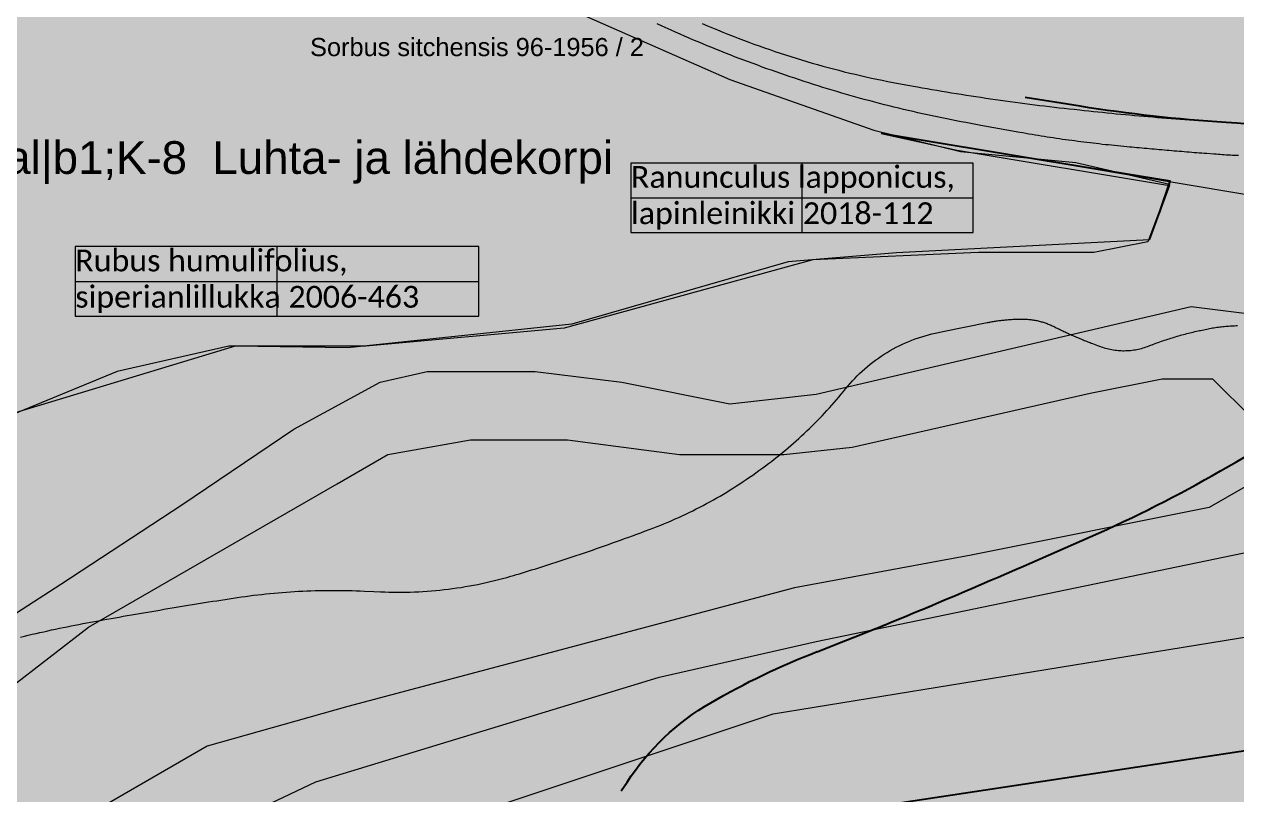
# Model space of a CAD drawing. Header units: metres. Extents: x 68582 to 69192, y 19191 to 19633.
# Drawn here: x 68734.22 to 68767.87, y 19418.65 to 19440.04 of the extents above; entities that cross this region are included whole.
import ezdxf

# ---------------------------------------------------------------- set-up
doc = ezdxf.new("R2010")
doc.units = ezdxf.units.M
doc.layers.get('0').update_dxf_attribs({"lineweight": 15})
doc.layers.add('hankintanumerot', color=7, linetype='Continuous', lineweight=5)
doc.layers.add('None', color=7, linetype='Continuous', lineweight=5)
doc.styles.add('Arial', font='arial.ttf')
doc.styles.add('Calibri', font='calibri.ttf')

msp = doc.modelspace()

# ---------------------------------------------------------------- hatches: boundary and pattern name
at = {"true_color": 0xd1f0d1, "transparency": 33554687}
msp.add_hatch(color=254, dxfattribs=at).paths.add_polyline_path([(68588.122, 19191.443), (69192.296, 19191.443), (69192.296, 19628.232), (68588.122, 19628.232)], flags=0)
at = {"layer": 'None', "linetype": 'Continuous', "lineweight": 0, "true_color": 0xffffff, "transparency": 33554687}
msp.add_hatch(color=7, dxfattribs=at).paths.add_polyline_path([(68789.526, 19482.373), (68800, 19474.558), (68809.117, 19466.341), (68813.999, 19462.626), (68816.45, 19460.78), (68816.823, 19456.551), (68799.789, 19456.45), (68789.168, 19452.859), (68780.593, 19447.91), (68776.802, 19437.67), (68774.81, 19437.85), (68761.219, 19439.284), (68753.886, 19441.23), (68746.291, 19445.06), (68740.119, 19450.495), (68736.3, 19457.818), (68734.463, 19466.517), (68736.42, 19466.93), (68738.2, 19458.5), (68741.72, 19451.75), (68747.42, 19446.73), (68754.6, 19443.11), (68761.57, 19441.26), (68775.21, 19440), (68779, 19449.3), (68788.34, 19454.69), (68799.4, 19458.43), (68813.565, 19458.937), (68812.4, 19461.33), (68807.84, 19464.8), (68798.73, 19473.01), (68788.33, 19480.77)], flags=0)
at = {"layer": 'None', "linetype": 'Continuous', "lineweight": 0, "true_color": 0xa6caf0, "transparency": 33554687}
for points in [[(68704.58, 19395.3), (68703.2, 19396.8), (68701.5, 19397.3), (68700.2, 19398.7), (68699.7, 19405.6), (68698.9, 19407.6), (68693.3, 19412.4), (68689.1, 19416), (68686.9, 19418.6), (68683.5, 19426), (68681.1, 19433.2), (68680.3, 19438.7), (68680.7, 19442.7), (68681.6, 19447.5), (68685, 19454.9), (68686.8, 19457.6), (68688.5, 19459.6), (68691.2, 19462), (68694, 19463.9), (68698.1, 19466.5), (68700.6, 19467.9), (68703.8, 19468.8), (68707.4, 19469.2), (68712.5, 19468.9), (68722.6, 19467.8), (68725.6, 19467), (68728.4, 19465.5), (68730.9, 19463.3), (68732.6, 19459.8), (68734.2, 19455.2), (68736.5, 19451.4), (68739.7, 19447), (68743.2, 19443.5), (68744.5, 19442.6), (68753.8, 19438.5), (68757.8, 19437.1), (68760.2, 19436.5), (68763.4, 19436.2), (68766, 19435.6), (68765.4, 19434), (68763.9, 19433.7), (68760.7, 19433.7), (68756.1, 19433.5), (68749.2, 19431.6), (68743.7, 19431.1), (68739.9, 19431.1), (68736.8, 19430.4), (68731.2, 19428.1), (68728.2, 19426.1), (68725.4, 19423.8), (68721.33, 19418.5), (68715.9, 19412.5), (68714.3, 19409.6), (68713.2, 19404.8), (68711.8, 19401.6), (68711.2, 19399.4), (68711.2, 19397.44)], [(68765.725, 19434.805), (68766.019, 19435.677), (68762.616, 19436.238), (68758, 19437), (68755.43, 19435.422), (68752.42, 19435.172), (68746.42, 19433.442), (68740.2, 19432.792), (68737.07, 19432.832), (68731.06, 19431.012), (68725.32, 19427.982), (68720.56, 19423.202), (68714.7, 19416.292), (68712.76, 19414.002), (68711.25, 19411.382), (68709, 19400), (68711, 19391.944), (68711.787, 19391.727), (68714.037, 19391.977), (68716.007, 19390.577), (68717.467, 19385.657), (68720.467, 19380.287), (68723.057, 19377.887), (68733.206, 19369.586), (68736.687, 19366.106), (68739.4, 19357.17), (68742.02, 19357.17), (68742.05, 19360), (68741.26, 19364.6), (68739, 19368.42), (68734.297, 19372.9), (68726, 19379.638), (68722.78, 19382.6), (68719.77, 19387.988), (68718.32, 19392.89), (68716.35, 19394.29), (68714.1, 19394.04), (68712.58, 19394.46), (68711.544, 19395.591), (68710.996, 19397.52), (68711.93, 19401.84), (68713.81, 19407.05), (68714.25, 19409.65), (68715.76, 19412.27), (68723.56, 19421.47), (68727.7, 19425.627), (68734.06, 19429.28), (68740.07, 19431.1), (68743.583, 19431.1), (68748.9, 19431.656), (68755.7, 19433.429), (68765.45, 19434.05)]]:
    msp.add_hatch(color=151, dxfattribs=at).paths.add_polyline_path(points, flags=0)
at = {"layer": 'None', "linetype": 'Continuous', "lineweight": 0, "true_color": 0xffffff, "transparency": 33554687}
h = msp.add_hatch(color=7, dxfattribs=at)
h.paths.add_polyline_path([(68799.84, 19386.02), (68789.95, 19386.9), (68781.97, 19386.61), (68773.27, 19384.56), (68766.62, 19381.94), (68748.84, 19370.6), (68746.75, 19366.63), (68746.49, 19363.19), (68746.68, 19359.75), (68746.03, 19354.21), (68745.717, 19353), (68743.653, 19353), (68744.06, 19354.58), (68744.68, 19359.8), (68744.41, 19364.47), (68740.99, 19370.95), (68732.83, 19377.49), (68729.15, 19380.5), (68725.54, 19384.08), (68723.21, 19387.28), (68721.23, 19392.29), (68719.51, 19395.27), (68718.26, 19396.33), (68715.99, 19397.05), (68713.09, 19396.09), (68709.999, 19395.093), (68706, 19393.939), (68706, 19396.061), (68709, 19396.875), (68712.39, 19397.97), (68715.98, 19399.15), (68723.43, 19403.64), (68726.42, 19405.66), (68738.87, 19414.06), (68755.26, 19419.94), (68769.04, 19422.04), (68772.54, 19421.8), (68773.32, 19423.3), (68774.64, 19437.94), (68769.945, 19438.437), (68769.945, 19440.561), (68775.04, 19440.09), (68776.38, 19443.85), (68778.83, 19449.39), (68788.17, 19454.78), (68799.23, 19458.52), (68810.37, 19459.06), (68812.62, 19459.06), (68813.19, 19459.39), (68812.88, 19460.43), (68812.23, 19461.42), (68807.67, 19464.89), (68804.352, 19467.88), (68807.345, 19467.88), (68809.01, 19466.38), (68816.28, 19460.87), (68820.74, 19459.23), (68822.38, 19459.08), (68863.02, 19459.98), (68877.74, 19459.98), (68881.35, 19460.13), (68882.82, 19460.98), (68884.56, 19462.92), (68885.32, 19464.46), (68885.28, 19464.62), (68886.523, 19467.88), (68889.195, 19467.88), (68887.91, 19464.51), (68888.83, 19461.29), (68890.11, 19460.02), (68896, 19455.662), (68896, 19452.573), (68892.13, 19455.44), (68890.38, 19456.4), (68887.85, 19457.18), (68885.39, 19456.76), (68884.03, 19455.4), (68883.66, 19454.19), (68883.71, 19454.1), (68883.28, 19452.99), (68872.46, 19424.51), (68870.39, 19417.14), (68870.324, 19417.017), (68870.474, 19416.931), (68870.06, 19412.46), (68871.13, 19408.51), (68871.83, 19407.09), (68880.85, 19393.85), (68887.33, 19386.26), (68890.4, 19384.17), (68890.2, 19381.49), (68887.83, 19380.47), (68887.07, 19378.35), (68887.07, 19375.09), (68884.83, 19375.09), (68884.73, 19379.14), (68883.91, 19380.24), (68883.22, 19380.45), (68882.08, 19380.41), (68868.03, 19375.262), (68852.77, 19371.1), (68844.22, 19369.71), (68840.87, 19369.2), (68839.58, 19368.49), (68839.45, 19367.4), (68836.83, 19365.887), (68835.04, 19368.32), (68829.92, 19372.32), (68819.958, 19378.79), (68812.33, 19382.242), (68806.83, 19384.09)], flags=0)
h.paths.add_polyline_path([(68775.85, 19423.46), (68776.37, 19421.28), (68790.55, 19418.32), (68795.86, 19416.83), (68807.28, 19413.96), (68831.23, 19411.69), (68853.45, 19410.37), (68856.89, 19410.37), (68860.28, 19410.76), (68863.66, 19412.78), (68866.24, 19416.21), (68870.38, 19426.08), (68880.96, 19453.92), (68879.25, 19457.05), (68877.45, 19457.48), (68863.03, 19457.48), (68821.63, 19456.56), (68810.43, 19456.56), (68799.7, 19456.04), (68789.2, 19452.49), (68780.77, 19447.62), (68777.69, 19440.94)], flags=0)
h.paths.add_polyline_path([(68870.05, 19404.5), (68868.305, 19405.629), (68865.01, 19407.11), (68858.23, 19407.87), (68853.41, 19407.87), (68831.02, 19409.2), (68806.85, 19411.49), (68795.21, 19414.42), (68789.97, 19415.89), (68774.31, 19419.16), (68769.945, 19419.863), (68769.03, 19420.01), (68755.76, 19418), (68739.78, 19412.27), (68727.67, 19404.09), (68724.16, 19400.73), (68722.5, 19396.61), (68723.23, 19392.69), (68724.97, 19388.26), (68727.16, 19385.29), (68730.49, 19381.99), (68734.25, 19378.92), (68741.76, 19372.9), (68745.33, 19372.02), (68747.84, 19372.34), (68765.71, 19383.73), (68772.69, 19386.48), (68781.68, 19388.6), (68790.1, 19389.11), (68799.84, 19388.21), (68805.18, 19386.88), (68812.83, 19384.23), (68820.66, 19380.72), (68826.29, 19377.07), (68835.18, 19371.98), (68842.61, 19371.51), (68849.74, 19372.37), (68867.92, 19377.04), (68876.83, 19380.304), (68882.08, 19382.65), (68882.98, 19385.18), (68882.4, 19387.3), (68875.5, 19397.08)], flags=0)

# ---------------------------------------------------------------- linework, layer by layer
at = {"layer": 'None', "color": 23, "linetype": 'Continuous', "lineweight": 25, "true_color": 0xc4864c, "transparency": 33554687}
for p, q in [((68763.526, 19437.759), (68762, 19438)), ((68767.869, 19437.291), (68767.575, 19437.31)), ((68767.42, 19427.639), (68767.866, 19427.894)), ((68759.738, 19424.049), (68760.084, 19424.196)), ((68756.221, 19422.623), (68756.38, 19422.685)), ((68750.79, 19418.76), (68750.951, 19419.006))]:
    msp.add_line(p, q, dxfattribs=at)
at = {"layer": 'None', "color": 31, "linetype": 'Continuous', "true_color": 0xffcc99, "transparency": 33554687}
for p, q in [((68760.55, 19436.184), (68751.058, 19436.184)), ((68751.058, 19436.184), (68751.058, 19434.254)), ((68760.55, 19436.184), (68751.058, 19436.184)), ((68751.058, 19436.184), (68751.058, 19434.254)), ((68755.804, 19434.254), (68755.804, 19436.184)), ((68755.804, 19434.254), (68755.804, 19436.184)), ((68760.55, 19434.254), (68760.55, 19436.184)), ((68760.55, 19434.254), (68760.55, 19436.184)), ((68751.058, 19435.219), (68760.55, 19435.219)), ((68751.058, 19435.219), (68760.55, 19435.219)), ((68751.058, 19434.254), (68760.55, 19434.254)), ((68751.058, 19434.254), (68760.55, 19434.254)), ((68746.836, 19433.865), (68735.635, 19433.865)), ((68735.635, 19433.865), (68735.635, 19431.935)), ((68746.836, 19433.865), (68735.635, 19433.865)), ((68735.635, 19433.865), (68735.635, 19431.935)), ((68741.235, 19431.935), (68741.235, 19433.865)), ((68741.235, 19431.935), (68741.235, 19433.865)), ((68746.836, 19431.935), (68746.836, 19433.865)), ((68746.836, 19431.935), (68746.836, 19433.865)), ((68735.635, 19432.9), (68746.836, 19432.9)), ((68735.635, 19432.9), (68746.836, 19432.9)), ((68735.635, 19431.935), (68746.836, 19431.935)), ((68735.635, 19431.935), (68746.836, 19431.935))]:
    msp.add_line(p, q, dxfattribs=at)
at = {"layer": 'None', "color": 7, "linetype": 'Continuous', "lineweight": 5, "transparency": 33554687}
for points in [[(68744.5, 19442.6), (68753.8, 19438.5), (68757.8, 19437.1), (68760.2, 19436.5), (68763.4, 19436.2), (68766, 19435.6), (68765.4, 19434), (68763.9, 19433.7), (68760.7, 19433.7), (68756.1, 19433.5), (68749.2, 19431.6), (68743.7, 19431.1), (68739.9, 19431.1), (68736.8, 19430.4), (68731.2, 19428.1), (68728.2, 19426.1), (68725.4, 19423.8), (68721.33, 19418.5), (68715.9, 19412.5)], [(68767.922, 19436.39), (68767.865, 19436.392), (68767.808, 19436.395), (68767.751, 19436.398), (68767.693, 19436.401), (68767.636, 19436.404), (68767.579, 19436.407), (68767.522, 19436.41), (68767.465, 19436.414), (68767.408, 19436.418), (68767.351, 19436.421), (68767.294, 19436.426), (68767.237, 19436.43), (68767.04, 19436.445), (68766.968, 19436.45), (68766.899, 19436.456), (68766.829, 19436.461), (68766.76, 19436.467), (68766.69, 19436.472), (68766.621, 19436.478), (68766.551, 19436.483), (68766.482, 19436.489), (68766.412, 19436.495), (68766.343, 19436.5), (68766.275, 19436.506), (68766.206, 19436.512), (68766.136, 19436.517), (68766.067, 19436.523), (68765.998, 19436.529), (68765.928, 19436.535), (68765.859, 19436.541), (68765.789, 19436.547), (68765.72, 19436.553), (68765.65, 19436.559), (68765.581, 19436.566), (68765.512, 19436.572), (68765.442, 19436.578), (68765.373, 19436.584), (68765.303, 19436.59), (68765.234, 19436.597), (68765.165, 19436.603), (68765.097, 19436.609), (68765.028, 19436.616), (68764.958, 19436.622), (68764.889, 19436.629), (68764.822, 19436.635), (68764.565, 19436.66), (68764.479, 19436.668), (68764.394, 19436.677), (68764.309, 19436.685), (68764.223, 19436.694), (68764.138, 19436.703), (68764.053, 19436.713), (68763.968, 19436.722), (68763.883, 19436.732), (68763.798, 19436.742), (68763.713, 19436.752), (68763.628, 19436.763), (68763.543, 19436.774), (68763.458, 19436.784), (68763.373, 19436.796), (68763.288, 19436.807), (68763.203, 19436.819), (68763.118, 19436.83), (68763.033, 19436.842), (68762.949, 19436.855), (68762.864, 19436.867), (68762.779, 19436.88), (68762.695, 19436.893), (68762.61, 19436.906), (68762.525, 19436.919), (68762.441, 19436.933), (68762.356, 19436.947), (68762.272, 19436.961), (68762.187, 19436.975), (68762.103, 19436.99), (68762.019, 19437.004), (68761.934, 19437.019), (68761.851, 19437.034), (68760.77, 19437.23), (68760.491, 19437.281), (68760.355, 19437.305), (68760.221, 19437.33), (68760.087, 19437.356), (68759.954, 19437.382), (68759.82, 19437.409), (68759.686, 19437.436), (68759.552, 19437.464), (68759.419, 19437.492), (68759.286, 19437.521), (68759.152, 19437.55), (68759.019, 19437.58), (68758.886, 19437.61), (68758.753, 19437.641), (68758.62, 19437.672), (68758.488, 19437.704), (68758.355, 19437.737), (68758.223, 19437.769), (68758.091, 19437.803), (68757.958, 19437.837), (68757.826, 19437.871), (68757.695, 19437.906), (68757.563, 19437.942), (68757.431, 19437.978), (68757.3, 19438.014), (68757.169, 19438.051), (68757.037, 19438.089), (68756.906, 19438.127), (68756.775, 19438.166), (68756.644, 19438.205), (68756.514, 19438.244), (68756.384, 19438.285), (68756.255, 19438.325), (68756.123, 19438.366), (68755.993, 19438.408), (68755.863, 19438.45), (68755.734, 19438.493), (68755.604, 19438.536), (68755.475, 19438.579), (68755.345, 19438.623), (68755.217, 19438.667), (68755.088, 19438.712), (68754.959, 19438.757), (68754.83, 19438.803), (68754.702, 19438.849), (68754.574, 19438.896), (68754.446, 19438.943), (68754.318, 19438.991), (68754.19, 19439.039), (68754.063, 19439.087), (68753.935, 19439.136), (68753.808, 19439.186), (68753.681, 19439.236), (68753.554, 19439.286), (68753.427, 19439.337), (68753.301, 19439.388), (68753.174, 19439.44), (68753.049, 19439.492), (68752.923, 19439.545), (68752.797, 19439.598), (68752.671, 19439.651), (68752.546, 19439.705), (68752.421, 19439.76), (68752.296, 19439.815), (68752.174, 19439.869), (68751.925, 19439.98), (68751.78, 19440.044)], [(68753.034, 19440.055), (68753.177, 19439.996), (68753.32, 19439.936), (68753.463, 19439.878), (68753.606, 19439.82), (68753.749, 19439.762), (68753.895, 19439.705), (68754.037, 19439.649), (68754.182, 19439.594), (68754.326, 19439.54), (68754.471, 19439.487), (68754.616, 19439.434), (68754.761, 19439.383), (68754.907, 19439.332), (68755.053, 19439.283), (68755.199, 19439.234), (68755.346, 19439.186), (68755.493, 19439.139), (68755.64, 19439.093), (68755.788, 19439.048), (68755.936, 19439.003), (68756.084, 19438.96), (68756.232, 19438.918), (68756.381, 19438.876), (68756.53, 19438.835), (68756.679, 19438.796), (68756.828, 19438.757), (68756.978, 19438.719), (68757.127, 19438.682), (68757.277, 19438.646), (68757.428, 19438.611), (68757.578, 19438.577), (68757.729, 19438.543), (68757.88, 19438.511), (68758.03, 19438.48), (68758.182, 19438.449), (68758.333, 19438.42), (68758.485, 19438.391), (68758.638, 19438.363), (68758.685, 19438.355), (68759.007, 19438.297), (68759.139, 19438.274), (68759.275, 19438.25), (68759.41, 19438.226), (68759.546, 19438.203), (68759.681, 19438.18), (68759.817, 19438.158), (68759.953, 19438.135), (68760.088, 19438.113), (68760.224, 19438.092), (68760.359, 19438.07), (68760.495, 19438.049), (68760.63, 19438.028), (68760.767, 19438.008), (68760.902, 19437.988), (68761.038, 19437.968), (68761.174, 19437.948), (68761.31, 19437.929), (68761.446, 19437.91), (68761.582, 19437.891), (68761.718, 19437.873), (68761.854, 19437.855), (68761.99, 19437.837), (68762.127, 19437.819), (68762.262, 19437.802), (68762.399, 19437.785), (68762.535, 19437.768), (68762.672, 19437.752), (68762.809, 19437.736), (68762.945, 19437.72), (68763.082, 19437.705), (68763.218, 19437.69), (68763.355, 19437.675), (68763.513, 19437.658), (68763.637, 19437.645), (68763.765, 19437.631), (68763.892, 19437.618), (68764.019, 19437.605), (68764.144, 19437.592), (68764.271, 19437.579), (68764.399, 19437.567), (68764.526, 19437.554), (68764.652, 19437.542), (68764.779, 19437.53), (68764.906, 19437.519), (68765.033, 19437.507), (68765.16, 19437.495), (68765.286, 19437.484), (68765.413, 19437.473), (68765.541, 19437.462), (68765.668, 19437.451), (68765.794, 19437.441), (68765.921, 19437.43), (68766.049, 19437.42), (68766.176, 19437.41), (68766.302, 19437.4), (68766.429, 19437.39), (68766.557, 19437.38), (68766.684, 19437.371), (68766.81, 19437.362), (68766.938, 19437.353), (68767.065, 19437.344), (68767.192, 19437.335), (68767.32, 19437.327), (68767.446, 19437.318), (68767.575, 19437.31), (68767.869, 19437.291), (68767.978, 19437.284)], [(68734.117, 19423.03), (68734.224, 19423.056), (68734.332, 19423.081), (68734.439, 19423.106), (68734.547, 19423.13), (68734.655, 19423.155), (68734.763, 19423.179), (68734.871, 19423.202), (68734.979, 19423.226), (68735.087, 19423.249), (68735.195, 19423.272), (68735.303, 19423.294), (68735.411, 19423.317), (68735.519, 19423.338), (68735.628, 19423.36), (68735.736, 19423.381), (68735.845, 19423.402), (68735.953, 19423.423), (68736.062, 19423.443), (68736.17, 19423.463), (68736.281, 19423.483), (68736.375, 19423.5), (68736.407, 19423.506), (68736.516, 19423.526), (68736.628, 19423.546), (68736.741, 19423.566), (68736.853, 19423.586), (68736.966, 19423.605), (68737.078, 19423.625), (68737.193, 19423.645), (68737.306, 19423.665), (68737.418, 19423.684), (68737.531, 19423.704), (68737.643, 19423.723), (68737.756, 19423.742), (68737.869, 19423.761), (68737.981, 19423.78), (68738.094, 19423.799), (68738.207, 19423.818), (68738.322, 19423.838), (68738.434, 19423.856), (68738.547, 19423.875), (68738.66, 19423.893), (68738.773, 19423.912), (68738.886, 19423.93), (68738.998, 19423.949), (68739.111, 19423.967), (68739.224, 19423.985), (68739.337, 19424.003), (68739.452, 19424.021), (68739.565, 19424.039), (68739.678, 19424.057), (68739.791, 19424.075), (68739.903, 19424.092), (68740.02, 19424.11), (68740.132, 19424.127), (68740.245, 19424.143), (68740.358, 19424.159), (68740.471, 19424.174), (68740.585, 19424.188), (68740.698, 19424.202), (68740.811, 19424.215), (68740.925, 19424.227), (68741.038, 19424.238), (68741.152, 19424.249), (68741.266, 19424.259), (68741.379, 19424.269), (68741.493, 19424.277), (68741.607, 19424.285), (68741.721, 19424.292), (68741.835, 19424.299), (68741.949, 19424.305), (68742.063, 19424.31), (68742.177, 19424.314), (68742.291, 19424.318), (68742.405, 19424.321), (68742.519, 19424.323), (68742.633, 19424.325), (68742.747, 19424.326), (68742.861, 19424.326), (68742.975, 19424.325), (68743.089, 19424.324), (68743.204, 19424.322), (68743.318, 19424.319), (68743.432, 19424.316), (68743.546, 19424.312), (68743.66, 19424.307), (68743.92, 19424.295), (68744.106, 19424.286), (68744.224, 19424.282), (68744.341, 19424.278), (68744.459, 19424.276), (68744.578, 19424.275), (68744.695, 19424.275), (68744.814, 19424.277), (68744.932, 19424.279), (68745.049, 19424.283), (68745.167, 19424.289), (68745.285, 19424.295), (68745.403, 19424.303), (68745.521, 19424.312), (68745.638, 19424.322), (68745.756, 19424.334), (68745.873, 19424.346), (68745.99, 19424.36), (68746.107, 19424.375), (68746.224, 19424.392), (68746.341, 19424.409), (68746.457, 19424.428), (68746.574, 19424.448), (68746.69, 19424.47), (68746.805, 19424.492), (68746.921, 19424.516), (68747.036, 19424.541), (68747.151, 19424.567), (68747.266, 19424.595), (68747.381, 19424.623), (68747.495, 19424.653), (68747.609, 19424.684), (68747.722, 19424.717), (68747.835, 19424.75), (68747.845, 19424.753), (68747.961, 19424.788), (68748.074, 19424.822), (68748.188, 19424.857), (68748.3, 19424.892), (68748.414, 19424.927), (68748.527, 19424.963), (68748.639, 19424.998), (68748.752, 19425.034), (68748.865, 19425.07), (68748.978, 19425.107), (68749.09, 19425.143), (68749.203, 19425.18), (68749.316, 19425.217), (68749.428, 19425.255), (68749.54, 19425.292), (68749.653, 19425.33), (68749.765, 19425.368), (68749.877, 19425.406), (68749.989, 19425.445), (68750.101, 19425.483), (68750.213, 19425.522), (68750.325, 19425.561), (68750.436, 19425.601), (68750.548, 19425.64), (68750.66, 19425.68), (68750.77, 19425.72), (68750.882, 19425.761), (68750.994, 19425.801), (68751.104, 19425.842), (68751.216, 19425.883), (68751.327, 19425.924), (68751.435, 19425.965), (68751.588, 19426.022), (68751.689, 19426.061), (68751.789, 19426.1), (68751.889, 19426.139), (68751.989, 19426.18), (68752.088, 19426.222), (68752.187, 19426.264), (68752.286, 19426.307), (68752.384, 19426.351), (68752.482, 19426.396), (68752.579, 19426.442), (68752.676, 19426.489), (68752.773, 19426.536), (68752.869, 19426.584), (68752.965, 19426.633), (68753.06, 19426.683), (68753.155, 19426.734), (68753.25, 19426.785), (68753.344, 19426.837), (68753.437, 19426.891), (68753.53, 19426.944), (68753.623, 19426.999), (68753.715, 19427.054), (68753.807, 19427.111), (68753.899, 19427.167), (68753.989, 19427.225), (68754.08, 19427.284), (68754.17, 19427.343), (68754.259, 19427.403), (68754.348, 19427.464), (68754.436, 19427.525), (68754.524, 19427.588), (68754.61, 19427.65), (68754.714, 19427.725), (68754.795, 19427.785), (68754.875, 19427.845), (68754.954, 19427.905), (68755.033, 19427.966), (68755.111, 19428.028), (68755.189, 19428.09), (68755.266, 19428.153), (68755.343, 19428.217), (68755.419, 19428.281), (68755.495, 19428.346), (68755.57, 19428.411), (68755.645, 19428.477), (68755.719, 19428.544), (68755.793, 19428.611), (68755.866, 19428.679), (68755.938, 19428.748), (68756.01, 19428.817), (68756.081, 19428.886), (68756.152, 19428.957), (68756.222, 19429.027), (68756.291, 19429.099), (68756.36, 19429.171), (68756.429, 19429.244), (68756.496, 19429.317), (68756.564, 19429.39), (68756.63, 19429.465), (68756.696, 19429.539), (68756.761, 19429.615), (68756.826, 19429.691), (68756.89, 19429.767), (68756.953, 19429.844), (68757.015, 19429.92), (68757.076, 19429.994), (68757.138, 19430.067), (68757.203, 19430.138), (68757.268, 19430.208), (68757.336, 19430.277), (68757.404, 19430.344), (68757.475, 19430.41), (68757.546, 19430.474), (68757.619, 19430.537), (68757.694, 19430.598), (68757.769, 19430.657), (68757.846, 19430.715), (68757.924, 19430.771), (68758.004, 19430.825), (68758.084, 19430.878), (68758.166, 19430.929), (68758.249, 19430.978), (68758.332, 19431.025), (68758.417, 19431.071), (68758.503, 19431.114), (68758.59, 19431.156), (68758.677, 19431.196), (68758.766, 19431.233), (68758.855, 19431.269), (68758.945, 19431.303), (68759.036, 19431.335), (68759.127, 19431.365), (68759.219, 19431.393), (68759.312, 19431.419), (68759.405, 19431.443), (68759.498, 19431.465), (68759.593, 19431.485), (68759.715, 19431.51), (68760.939, 19431.756), (68760.969, 19431.761), (68760.998, 19431.767), (68761.027, 19431.772), (68761.057, 19431.778), (68761.086, 19431.783), (68761.116, 19431.788), (68761.145, 19431.792), (68761.175, 19431.797), (68761.204, 19431.801), (68761.234, 19431.806), (68761.264, 19431.81), (68761.293, 19431.814), (68761.323, 19431.817), (68761.353, 19431.821), (68761.382, 19431.824), (68761.412, 19431.828), (68761.442, 19431.831), (68761.472, 19431.833), (68761.502, 19431.836), (68761.531, 19431.839), (68761.561, 19431.841), (68761.591, 19431.843), (68761.621, 19431.845), (68761.651, 19431.847), (68761.681, 19431.848), (68761.711, 19431.85), (68761.74, 19431.851), (68761.77, 19431.852), (68761.8, 19431.853), (68761.83, 19431.854), (68761.86, 19431.855), (68761.89, 19431.855), (68761.919, 19431.855), (68761.949, 19431.855), (68761.978, 19431.854), (68762.008, 19431.853), (68762.037, 19431.851), (68762.066, 19431.849), (68762.096, 19431.846), (68762.125, 19431.843), (68762.154, 19431.84), (68762.184, 19431.836), (68762.213, 19431.832), (68762.242, 19431.827), (68762.271, 19431.822), (68762.3, 19431.817), (68762.329, 19431.811), (68762.357, 19431.804), (68762.386, 19431.797), (68762.414, 19431.79), (68762.443, 19431.782), (68762.471, 19431.774), (68762.499, 19431.766), (68762.527, 19431.757), (68762.555, 19431.748), (68762.583, 19431.738), (68762.611, 19431.728), (68762.638, 19431.717), (68762.666, 19431.706), (68762.693, 19431.695), (68762.72, 19431.683), (68762.746, 19431.671), (68762.773, 19431.658), (68762.799, 19431.645), (68762.86, 19431.615), (68762.89, 19431.6), (68762.921, 19431.585), (68762.951, 19431.57), (68762.982, 19431.555), (68763.013, 19431.54), (68763.044, 19431.525), (68763.075, 19431.51), (68763.106, 19431.496), (68763.137, 19431.481), (68763.168, 19431.467), (68763.199, 19431.453), (68763.23, 19431.439), (68763.261, 19431.424), (68763.292, 19431.411), (68763.324, 19431.397), (68763.355, 19431.383), (68763.386, 19431.369), (68763.418, 19431.356), (68763.449, 19431.342), (68763.481, 19431.329), (68763.512, 19431.315), (68763.544, 19431.302), (68763.575, 19431.289), (68763.607, 19431.276), (68763.639, 19431.263), (68763.67, 19431.251), (68763.702, 19431.238), (68763.734, 19431.225), (68763.766, 19431.213), (68763.798, 19431.201), (68763.83, 19431.188), (68763.862, 19431.176), (68764.05, 19431.105), (68764.061, 19431.101), (68764.103, 19431.086), (68764.144, 19431.071), (68764.186, 19431.058), (68764.228, 19431.046), (68764.271, 19431.035), (68764.313, 19431.025), (68764.356, 19431.015), (68764.4, 19431.007), (68764.443, 19431), (68764.486, 19430.994), (68764.53, 19430.988), (68764.574, 19430.984), (68764.617, 19430.981), (68764.661, 19430.979), (68764.705, 19430.977), (68764.749, 19430.977), (68764.793, 19430.978), (68764.837, 19430.98), (68764.881, 19430.983), (68764.924, 19430.986), (68764.968, 19430.991), (68765.012, 19430.997), (68765.055, 19431.004), (68765.098, 19431.012), (68765.141, 19431.021), (68765.184, 19431.031), (68765.227, 19431.041), (68765.269, 19431.053), (68765.311, 19431.066), (68765.353, 19431.08), (68765.394, 19431.094), (68765.435, 19431.11), (68765.477, 19431.127), (68765.52, 19431.143), (68765.563, 19431.159), (68765.606, 19431.175), (68765.649, 19431.191), (68765.692, 19431.207), (68765.736, 19431.222), (68765.779, 19431.238), (68765.822, 19431.253), (68765.866, 19431.267), (68765.909, 19431.282), (68765.953, 19431.296), (68765.997, 19431.31), (68766.04, 19431.324), (68766.084, 19431.338), (68766.128, 19431.351), (68766.172, 19431.364), (68766.216, 19431.377), (68766.26, 19431.39), (68766.305, 19431.403), (68766.349, 19431.415), (68766.393, 19431.427), (68766.437, 19431.439), (68766.482, 19431.451), (68766.526, 19431.462), (68766.571, 19431.473), (68766.616, 19431.484), (68766.66, 19431.495), (68766.705, 19431.505), (68766.75, 19431.516), (68766.795, 19431.526), (68766.84, 19431.536), (68766.86, 19431.54), (68766.954, 19431.56), (68766.994, 19431.569), (68767.035, 19431.577), (68767.075, 19431.585), (68767.115, 19431.592), (68767.156, 19431.6), (68767.196, 19431.607), (68767.237, 19431.613), (68767.277, 19431.619), (68767.318, 19431.625), (68767.359, 19431.631), (68767.399, 19431.636), (68767.44, 19431.641), (68767.481, 19431.646), (68767.522, 19431.65), (68767.563, 19431.654), (68767.604, 19431.657), (68767.644, 19431.661), (68767.685, 19431.664), (68767.726, 19431.666), (68767.767, 19431.668), (68767.808, 19431.67), (68767.849, 19431.672), (68767.89, 19431.673)], [(68767.968, 19427.953), (68767.866, 19427.894), (68767.57, 19427.725), (68767.42, 19427.639), (68767.312, 19427.577), (68767.202, 19427.514), (68767.092, 19427.452), (68766.981, 19427.39), (68766.87, 19427.329), (68766.759, 19427.268), (68766.648, 19427.207), (68766.537, 19427.147), (68766.425, 19427.087), (68766.313, 19427.028), (68766.202, 19426.969), (68766.089, 19426.91), (68765.977, 19426.851), (68765.864, 19426.793), (68765.752, 19426.735), (68765.639, 19426.678), (68765.525, 19426.621), (68765.412, 19426.564), (68765.299, 19426.508), (68765.185, 19426.452), (68765.072, 19426.397), (68764.957, 19426.342), (68764.843, 19426.287), (68764.729, 19426.232), (68764.614, 19426.178), (68764.499, 19426.125), (68764.385, 19426.071), (68764.27, 19426.019), (68764.154, 19425.966), (68764.039, 19425.914), (68763.923, 19425.862), (68763.805, 19425.81), (68763.707, 19425.764), (68763.591, 19425.712), (68763.474, 19425.661), (68763.358, 19425.61), (68763.242, 19425.559), (68763.126, 19425.508), (68763.009, 19425.457), (68762.893, 19425.406), (68762.777, 19425.355), (68762.66, 19425.304), (68762.544, 19425.253), (68762.427, 19425.202), (68762.311, 19425.152), (68762.195, 19425.101), (68762.078, 19425.05), (68761.962, 19425), (68761.849, 19424.951), (68761.733, 19424.901), (68761.616, 19424.85), (68761.499, 19424.8), (68761.383, 19424.75), (68761.266, 19424.699), (68761.149, 19424.649), (68761.033, 19424.599), (68760.916, 19424.549), (68760.799, 19424.499), (68760.683, 19424.449), (68760.566, 19424.399), (68760.449, 19424.349), (68760.332, 19424.299), (68760.215, 19424.249), (68760.084, 19424.196), (68760.01, 19424.165), (68759.738, 19424.049), (68759.64, 19424.006), (68759.534, 19423.962), (68759.43, 19423.918), (68759.326, 19423.874), (68759.222, 19423.83), (68759.118, 19423.787), (68759.012, 19423.743), (68758.908, 19423.699), (68758.804, 19423.656), (68758.7, 19423.613), (68758.594, 19423.569), (68758.489, 19423.526), (68758.385, 19423.483), (68758.281, 19423.44), (68758.174, 19423.397), (68758.07, 19423.355), (68757.965, 19423.312), (68757.861, 19423.27), (68757.756, 19423.228), (68757.65, 19423.185), (68757.545, 19423.143), (68757.44, 19423.101), (68757.335, 19423.059), (68757.229, 19423.017), (68757.124, 19422.975), (68757.019, 19422.934), (68756.914, 19422.892), (68756.807, 19422.851), (68756.702, 19422.809), (68756.597, 19422.768), (68756.492, 19422.727), (68756.38, 19422.685), (68756.221, 19422.623), (68756.125, 19422.586), (68756.029, 19422.548), (68755.934, 19422.51), (68755.839, 19422.471), (68755.745, 19422.432), (68755.65, 19422.393), (68755.556, 19422.353), (68755.462, 19422.312), (68755.368, 19422.271), (68755.274, 19422.23), (68755.181, 19422.188), (68755.087, 19422.145), (68754.994, 19422.103), (68754.902, 19422.059), (68754.809, 19422.016), (68754.717, 19421.972), (68754.624, 19421.927), (68754.532, 19421.882), (68754.44, 19421.836), (68754.349, 19421.79), (68754.258, 19421.744), (68754.166, 19421.697), (68754.076, 19421.65), (68753.985, 19421.602), (68753.894, 19421.554), (68753.804, 19421.505), (68753.714, 19421.456), (68753.625, 19421.407), (68753.535, 19421.357), (68753.446, 19421.306), (68753.357, 19421.256), (68753.27, 19421.205), (68753.183, 19421.153), (68753.097, 19421.101), (68753.011, 19421.047), (68752.927, 19420.992), (68752.843, 19420.936), (68752.761, 19420.878), (68752.678, 19420.82), (68752.597, 19420.76), (68752.517, 19420.699), (68752.438, 19420.637), (68752.359, 19420.573), (68752.282, 19420.509), (68752.205, 19420.443), (68752.13, 19420.377), (68752.055, 19420.309), (68751.981, 19420.24), (68751.909, 19420.17), (68751.837, 19420.099), (68751.766, 19420.027), (68751.697, 19419.954), (68751.629, 19419.88), (68751.561, 19419.805), (68751.495, 19419.729), (68751.43, 19419.652), (68751.366, 19419.575), (68751.303, 19419.496), (68751.241, 19419.416), (68751.181, 19419.336), (68751.121, 19419.254), (68751.063, 19419.172), (68751.006, 19419.089), (68750.951, 19419.006), (68750.79, 19418.76)]]:
    msp.add_lwpolyline(points, dxfattribs=at)
at = {"layer": 'None', "color": 7, "linetype": 'Continuous', "lineweight": 0, "transparency": 33554687}
for points in [[(68773.5, 19434.4), (68758, 19437), (68760.11, 19436.54), (68766, 19435.56), (68765.45, 19434.05), (68758.43, 19433.69), (68755.42, 19433.44), (68749.42, 19431.71), (68743.2, 19431.06), (68740.07, 19431.1), (68734.06, 19429.28), (68728.32, 19426.25), (68723.56, 19421.47), (68717.7, 19414.56), (68715.76, 19412.27)], [(68734, 19423.7), (68735.231, 19424.5), (68738.592, 19426.7), (68741.702, 19428.8), (68744.1, 19430.1), (68745.4, 19430.4), (68748.4, 19430.4), (68750.8, 19430.1), (68753.8, 19429.5), (68756.2, 19429.773), (68766.6, 19432.2), (68769.049, 19431.9)], [(68733.8, 19421.6), (68736, 19423.3), (68739.5, 19425.321), (68742.9, 19427.284), (68744.314, 19428.1), (68746.6, 19428.5), (68749.3, 19428.5), (68752.4, 19428.1), (68755.3, 19428.1), (68757.2, 19428.3), (68763.8, 19429.8), (68765.8, 19430.2), (68767.2, 19430.2), (68768.3, 19429.1)], [(68768.1, 19427.2), (68767.1, 19426.623), (68760.5, 19425.3), (68755.6, 19424.4), (68743.2, 19421.1), (68739.3, 19420), (68734.1, 19416.998)]]:
    msp.add_lwpolyline(points, dxfattribs=at)
at = {"layer": 'None', "color": 7, "linetype": 'Continuous', "lineweight": 25, "transparency": 33554687}
msp.add_lwpolyline([(68765.725, 19434.805), (68766.019, 19435.677), (68762.616, 19436.238), (68758, 19437)], dxfattribs=at)
at = {"layer": 'None', "color": 7, "linetype": 'Continuous', "lineweight": 0, "transparency": 33554687}
msp.add_lwpolyline([(68736.6, 19416.3), (68736.32, 19416.138), (68736.32, 19415.9), (68737.4, 19414.3), (68737.7, 19414.4), (68738.9, 19415.093), (68745.4, 19417.7), (68755, 19420.9), (68769.8, 19423.3), (68770.4, 19424.1), (68770.3, 19424.6), (68769.5, 19425.4), (68768.3, 19425.4), (68756.2, 19422.9), (68751.8, 19421.9), (68742.3, 19419)], close=True, dxfattribs=at)
at = {"layer": 'None', "color": 7, "linetype": 'Continuous', "lineweight": 25, "true_color": 0xffffff, "transparency": 33554687}
msp.add_lwpolyline([(68806.85, 19411.49), (68795.21, 19414.42), (68789.97, 19415.89), (68774.31, 19419.16), (68769.945, 19419.863), (68769.03, 19420.01), (68755.76, 19418), (68739.78, 19412.27), (68727.67, 19404.09), (68724.16, 19400.73), (68722.5, 19396.61), (68723.23, 19392.69), (68724.97, 19388.26), (68727.16, 19385.29), (68730.49, 19381.99), (68734.25, 19378.92), (68741.76, 19372.9), (68745.33, 19372.02), (68747.84, 19372.34), (68765.71, 19383.73), (68772.69, 19386.48), (68781.68, 19388.6), (68790.1, 19389.11), (68799.84, 19388.21)], dxfattribs=at)
at = {"layer": 'None', "color": 23, "linetype": 'Continuous', "lineweight": 25, "true_color": 0xc4864c, "transparency": 33554687, "extrusion": (0, 0, -1)}
for centre, radius, start, end in [((-68770.366, 19480.996), 43.775, 273.6552, 278.9892), ((-68763.787, 19403.104), 20.935, 59.844, 68.815), ((-68756.754, 19415.209), 6.935, 33.1976, 59.844)]:
    msp.add_arc(centre, radius, start, end, dxfattribs=at)
at = {"layer": 'None', "color": 23, "linetype": 'Continuous', "lineweight": 25, "true_color": 0xc4864c, "transparency": 33554687}
for centre, radius, start, end in [((68765.717, 19403.599), 33.761, 80.4297, 86.3448), ((68755.752, 19449.024), 24.356, 299.8256, 308.5636), ((68748.1, 19461.337), 38.843, 293.8478, 299.8256), ((68647.766, 19688.314), 287.008, 293.038, 293.84775), ((68715.877, 19527.189), 112.079, 291.18503, 293.038)]:
    msp.add_arc(centre, radius, start, end, dxfattribs=at)

# ---------------------------------------------------------------- texts
at = {"layer": 'hankintanumerot', "color": 7, "transparency": 33554687, "insert": (68742.152, 19439.655), "char_height": 0.5034, "width": 19.35901, "attachment_point": 1, "style": 'Arial'}
msp.add_mtext('Sorbus sitchensis 96-1956 / 2', dxfattribs=at)
at = {"layer": 'None', "color": 7, "transparency": 33554687}
for s, insert, char_height, width, attachment_point, style in [('{\\\\fArial|b1;K-8  Luhta- ja lähdekorpi}', (68731.444, 19436.79), 0.9062, 31.0078, 1, 'Arial'), ('{\\fCalibri;Ranunculus lapponicus,}\\P{\\fCalibri;lapinleinikki 2018-112}', (68751.058, 19435.219), 0.6041, 19.35357, 4, 'Calibri'), ('{\\fCalibri;Rubus humulifolius,}\\P{\\fCalibri;siperianlillukka 2006-463}', (68735.635, 19432.9), 0.6041, 20.47974, 4, 'Calibri')]:
    msp.add_mtext(s, dxfattribs=dict(at, insert=insert, char_height=char_height, width=width, attachment_point=attachment_point, style=style))

doc.saveas('drawing.dxf')
